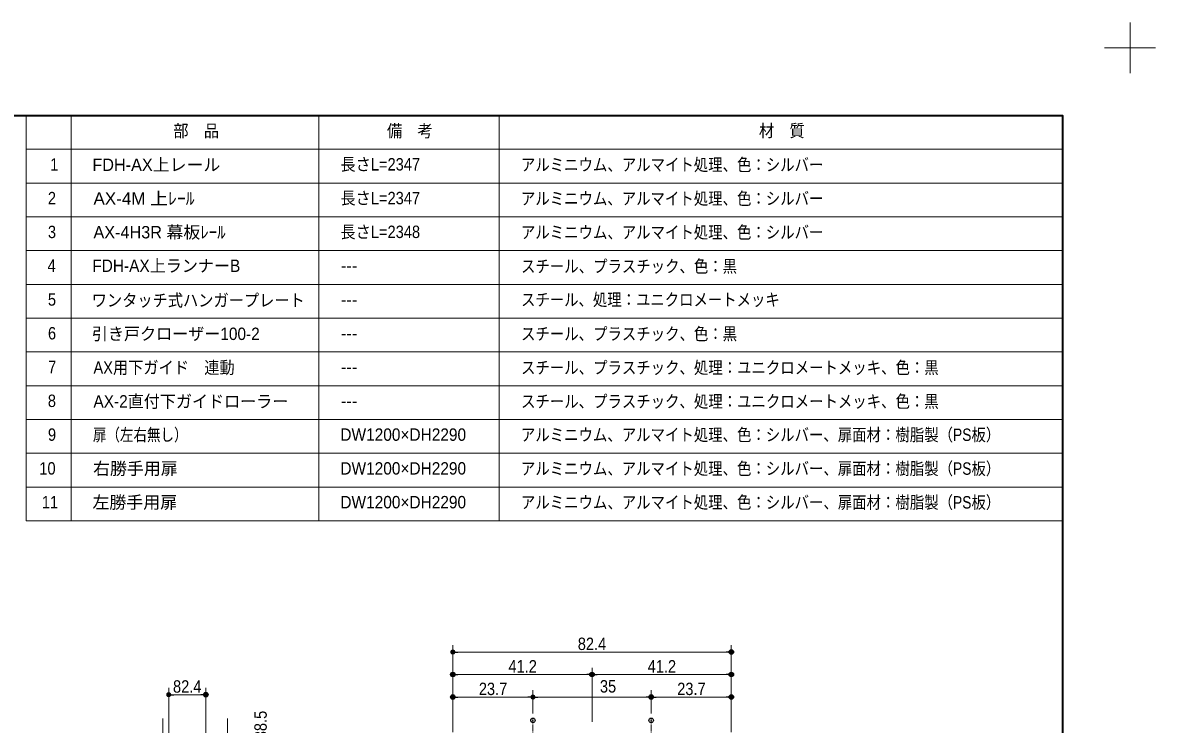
# Model space of a CAD drawing. Units: millimetres, scale not verified. Extents: x -4547 to 4547, y -2284 to 2284.
# Drawn here: x -648 to 1866, y 726 to 2284 of the extents above; entities that cross this region are included whole.
import ezdxf
from ezdxf.enums import TextEntityAlignment as Align

# ---------------------------------------------------------------- set-up
doc = ezdxf.new("R2010")
doc.units = ezdxf.units.MM
doc.header["$LTSCALE"] = 20
doc.header["$PDMODE"] = 32
doc.header["$PDSIZE"] = 10
doc.linetypes.add('USER1', pattern=[9.172222, 5.997222, -1.058333, 1.058333, -1.058333])
for name, color, linetype, lineweight in [('0-0_1図面枠', 7, 'Continuous', 20), ('0-1_3一般', 7, 'Continuous', 15), ('0-2_2寸法-1', 7, 'Continuous', 15), ('0-3_0', 7, 'Continuous', 25), ('0-5_2寸法-2', 7, 'Continuous', 15)]:
    doc.layers.add(name, color=color, linetype=linetype, lineweight=lineweight)
doc.layers.add('0-4_Defpoints', color=7, linetype='Continuous')
doc.styles.add('ＭＳ Ｐゴシック', font='')
doc.styles.get('ＭＳ Ｐゴシック').set_extended_font_data('MS PGothic')

# ---------------------------------------------------------------- blocks, each defined once
blk = doc.blocks.new('グループ')
at = {"layer": '0-0_1図面枠', "lineweight": 15}
for p, q in [((16000, 41550), (16000, 23550)), ((27000, 41550), (27000, 23550)), ((35000, 41550), (35000, 23550)), ((14000, 40050), (60000, 40050)), ((14000, 38550), (60000, 38550)), ((14000, 37050), (60000, 37050)), ((14000, 35550), (60000, 35550)), ((14000, 34050), (60000, 34050)), ((14000, 32550), (60000, 32550)), ((14000, 31050), (60000, 31050)), ((14000, 29550), (60000, 29550)), ((14000, 28050), (60000, 28050)), ((14000, 26550), (60000, 26550)), ((14000, 25050), (60000, 25050))]:
    blk.add_line(p, q, dxfattribs=at)
blk.add_lwpolyline([(14000, 41550), (60000, 41550), (60000, 23550), (14000, 23550)], close=True, dxfattribs=at)
blk = doc.blocks.new('グループ-1')
at = {"layer": '0-0_1図面枠', "lineweight": 15}
for p, q in [((63000, 43425), (63000, 45675)), ((64125, 44550), (61875, 44550))]:
    blk.add_line(p, q, dxfattribs=at)
blk = doc.blocks.new('グループ-3')
at = {"layer": '0-0_1図面枠', "lineweight": 35}
blk.add_lwpolyline([(-60000, 41550), (60000, 41550), (60000, -41550), (-60000, -41550)], close=True, dxfattribs=at)
blk = doc.blocks.new('図面枠')
at = {"layer": '0-0_1図面枠'}
for name in ['グループ-1', 'グループ-3']:
    blk.add_blockref(name, (0, 0), dxfattribs=at)
blk = doc.blocks.new('グループ-7')
at = {"layer": '0-1_3一般', "linetype": 'USER1', "lineweight": 5}
for p, q in [((36497.6, 14694), (36497.6, -3299.9)), ((41747.6, 14694), (41747.6, -3299.9))]:
    blk.add_line(p, q, dxfattribs=at)
blk = doc.blocks.new('グループ-20')
at = {"layer": '0-1_3一般'}
blk.add_blockref('グループ-7', (0, 0), dxfattribs=at)
blk = doc.blocks.new('_Dot')
at = {"layer": '0-3_0'}
blk.add_line((-10, 0), (-20, 0), dxfattribs=at)
for points in [[(0, 0), (-10, 0), (-9.92, 1.25)], [(0, 0), (-9.92, -1.25), (-10, 0)], [(0, 0), (-9.92, 1.25), (-9.69, 2.49)], [(0, 0), (-9.69, -2.49), (-9.92, -1.25)], [(0, 0), (-9.69, 2.49), (-9.3, 3.68)], [(0, 0), (-9.3, -3.68), (-9.69, -2.49)], [(0, 0), (-9.3, 3.68), (-8.76, 4.82)], [(0, 0), (-8.76, -4.82), (-9.3, -3.68)], [(0, 0), (-8.76, 4.82), (-8.09, 5.88)], [(0, 0), (-8.09, -5.88), (-8.76, -4.82)], [(0, 0), (-8.09, 5.88), (-7.29, 6.85)], [(0, 0), (-7.29, -6.85), (-8.09, -5.88)], [(0, 0), (-7.29, 6.85), (-6.37, 7.71)], [(0, 0), (-6.37, -7.71), (-7.29, -6.85)], [(0, 0), (-6.37, 7.71), (-5.36, 8.44)], [(0, 0), (-5.36, -8.44), (-6.37, -7.71)], [(0, 0), (-5.36, 8.44), (-4.26, 9.05)], [(0, 0), (-4.26, -9.05), (-5.36, -8.44)], [(0, 0), (-4.26, 9.05), (-3.09, 9.51)], [(0, 0), (-3.09, -9.51), (-4.26, -9.05)], [(0, 0), (-3.09, 9.51), (-1.87, 9.82)], [(0, 0), (-1.87, -9.82), (-3.09, -9.51)], [(0, 0), (-1.87, 9.82), (-0.63, 9.98)], [(0, 0), (-0.63, -9.98), (-1.87, -9.82)], [(0, 0), (-0.63, 9.98), (0.63, 9.98)], [(0, 0), (0.63, -9.98), (-0.63, -9.98)], [(0, 0), (0.63, 9.98), (1.87, 9.82)], [(0, 0), (1.87, 9.82), (3.09, 9.51)], [(0, 0), (3.09, 9.51), (4.26, 9.05)], [(0, 0), (4.26, 9.05), (5.36, 8.44)], [(0, 0), (5.36, 8.44), (6.37, 7.71)], [(0, 0), (6.37, 7.71), (7.29, 6.85)], [(0, 0), (7.29, 6.85), (8.09, 5.88)], [(0, 0), (8.09, 5.88), (8.76, 4.82)], [(0, 0), (8.76, 4.82), (9.3, 3.68)], [(0, 0), (9.3, 3.68), (9.69, 2.49)], [(0, 0), (9.69, 2.49), (9.92, 1.25)], [(0, 0), (9.92, 1.25), (10, 0)], [(0, 0), (1.87, -9.82), (0.63, -9.98)], [(0, 0), (3.09, -9.51), (1.87, -9.82)], [(0, 0), (4.26, -9.05), (3.09, -9.51)], [(0, 0), (5.36, -8.44), (4.26, -9.05)], [(0, 0), (6.37, -7.71), (5.36, -8.44)], [(0, 0), (7.29, -6.85), (6.37, -7.71)], [(0, 0), (8.09, -5.88), (7.29, -6.85)], [(0, 0), (8.76, -4.82), (8.09, -5.88)], [(0, 0), (9.3, -3.68), (8.76, -4.82)], [(0, 0), (9.69, -2.49), (9.3, -3.68)], [(0, 0), (9.92, -1.25), (9.69, -2.49)], [(0, 0), (10, 0), (9.92, -1.25)]]:
    blk.add_solid(points, dxfattribs=at)
blk = doc.blocks.new('グループ-32')
at = {"layer": '0-1_3一般'}
for p, q in [((20075.5, 13710), (20075.5, 14770)), ((20075.5, -33290), (20075.5, 14770)), ((22935.5, 14770), (22935.5, 13710)), ((22935.5, 14770), (22935.5, -33290))]:
    blk.add_line(p, q, dxfattribs=at)
blk = doc.blocks.new('グループ-35')
at = {"layer": '0-1_3一般'}
blk.add_blockref('グループ-32', (0, 0), dxfattribs=at)

msp = doc.modelspace()

# ---------------------------------------------------------------- linework, layer by layer
at = {"layer": '0-2_2寸法-1'}
for p, q in [((306.5, 851.26), (306.5, 901.26)), ((317.76, 886.26), (913.25, 886.26)), ((924.5, 851.26), (924.5, 901.26)), ((306.5, 801.26), (306.5, 851.26)), ((317.76, 836.26), (604.25, 836.26)), ((615.5, 730.95), (615.5, 851.26)), ((615.5, 730.95), (615.5, 851.26)), ((626.76, 836.26), (913.25, 836.26)), ((924.5, 801.26), (924.5, 851.26)), ((-324.05, 697.5), (-324.05, 806.5)), ((-241.65, 697.5), (-241.65, 806.5)), ((-312.79, 791.5), (-252.9, 791.5)), ((306.5, 708.43), (306.5, 801.26)), ((473, 786.26), (317.76, 786.26)), ((484.25, 749.7), (484.25, 801.26)), ((746.75, 749.7), (746.75, 801.26)), ((758.01, 786.26), (913.25, 786.26)), ((924.5, 708.43), (924.5, 801.26))]:
    msp.add_line(p, q, dxfattribs=at)
at = {"layer": '0-4_Defpoints'}
for p in [(924.5, 886.26), (306.5, 836.26), (615.5, 836.26), (924.5, 836.26), (-241.65, 791.5), (306.5, 786.26), (746.75, 786.26), (924.5, 786.26), (484.25, 734.7), (746.75, 734.7)]:
    msp.add_point(p, dxfattribs=at)
at = {"layer": '0-5_2寸法-2'}
for p, q in [((484.25, 749.7), (484.25, 801.26)), ((495.51, 786.26), (735.5, 786.26)), ((746.75, 749.7), (746.75, 801.26))]:
    msp.add_line(p, q, dxfattribs=at)

# ---------------------------------------------------------------- block references
at = {"layer": '0-0_1図面枠', "xscale": 0.05, "yscale": 0.05}
for name in ['図面枠', 'グループ']:
    msp.add_blockref(name, (-1340.62, 0), dxfattribs=at)
at = {"layer": '0-1_3一般', "xscale": 0.05, "yscale": 0.05}
for name in ['グループ-35', 'グループ-20']:
    msp.add_blockref(name, (-1340.62, 0), dxfattribs=at)
at = {"layer": '0-2_2寸法-1', "xscale": 0.5627563, "yscale": 0.5627563, "rotation": 180}
for p in [(306.5, 886.26), (306.5, 836.26), (615.5, 836.26), (-324.05, 791.5), (306.5, 786.26), (746.75, 786.26)]:
    msp.add_blockref('_Dot', p, dxfattribs=at)
at = {"layer": '0-2_2寸法-1', "xscale": 0.5627563, "yscale": 0.5627563}
for p in [(924.5, 886.26), (615.5, 836.26), (924.5, 836.26), (-241.65, 791.5), (484.25, 786.26), (924.5, 786.26)]:
    msp.add_blockref('_Dot', p, dxfattribs=at)
at = {"layer": '0-5_2寸法-2', "xscale": 0.5627563, "yscale": 0.5627563, "rotation": 180}
msp.add_blockref('_Dot', (484.25, 786.26), dxfattribs=at)
at = {"layer": '0-5_2寸法-2', "xscale": 0.5627563, "yscale": 0.5627563}
msp.add_blockref('_Dot', (746.75, 786.26), dxfattribs=at)

# ---------------------------------------------------------------- texts
at = {"layer": '0-0_1図面枠', "style": 'ＭＳ Ｐゴシック'}
for s, height, width, p in [('材\u3000質', 27.57, 0.9, (985.82, 2021.73)), ('部\u3000品', 27.57, 0.9, (-313.84, 2021.45)), ('備\u3000考', 27.57, 0.9, (160.31, 2021.38)), ('アルミニウム、アルマイト処理、色：シルバー', 27.57, 0.85, (457.65, 1946.24)), ('1', 27.57, 0.9, (-587.14, 1946.96)), ('長さL=2347', 27.57, 0.9, (56.91, 1947.16)), ('アルミニウム、アルマイト処理、色：シルバー', 27.57, 0.85, (457.65, 1871.24)), ('2', 27.57, 0.9, (-592.19, 1872.02)), ('AX-4M 上ﾚｰﾙ', 27.51, 1.05, (-491.06, 1871.22)), ('長さL=2347', 27.57, 0.9, (56.91, 1872.16)), ('長さL=2348', 27.57, 0.9, (56.91, 1797.16)), ('アルミニウム、アルマイト処理、色：シルバー', 27.57, 0.85, (457.65, 1796.24)), ('3', 27.57, 0.9, (-592.19, 1797.02)), ('FDH-AX上ランナーB', 27.51, 0.95, (-493.52, 1721.95)), ('スチール、プラスチック、色：黒', 27.57, 0.85, (457.93, 1720.73)), ('4', 27.57, 0.9, (-592.93, 1722.02)), ('ワンタッチ式ハンガープレート', 27.51, 0.9, (-494.94, 1645.3)), ('スチール、処理：ユニクロメートメッキ', 27.51, 0.85, (457.93, 1646.67)), ('5', 27.57, 0.9, (-592.19, 1647.02)), ('引き戸クローザー100-2', 27.51, 0.95, (-494.66, 1570.81)), ('スチール、プラスチック、色：黒', 27.57, 0.85, (457.93, 1570.73)), ('6', 27.57, 0.9, (-592.04, 1572.02)), ('AX用下ガイド\u3000連動', 27.51, 0.9, (-491.06, 1495.87)), ('スチール、プラスチック、処理：ユニクロメートメッキ、色：黒', 27.57, 0.85, (457.93, 1495.73)), ('7', 27.57, 0.9, (-591.76, 1497.02)), ('8', 27.57, 0.9, (-592.34, 1422.02)), ('AX-2直付下ガイドローラー', 27.51, 0.95, (-491.06, 1420.81)), ('スチール、プラスチック、処理：ユニクロメートメッキ、色：黒', 27.57, 0.85, (457.93, 1420.73)), ('9', 27.57, 0.9, (-592.04, 1347.02)), ('扉（左右無し）', 27.51, 0.8, (-492.35, 1346.67)), ('DW1200×DH2290', 27.57, 0.95, (56.91, 1346.96)), ('アルミニウム、アルマイト処理、色：シルバー、扉面材：樹脂製（PS板）', 27.57, 0.85, (457.65, 1346.6)), ('10', 27.57, 0.9, (-611.22, 1271.96)), ('DW1200×DH2290', 27.57, 0.95, (56.91, 1271.96)), ('アルミニウム、アルマイト処理、色：シルバー、扉面材：樹脂製（PS板）', 27.57, 0.85, (457.65, 1271.6)), ('11', 27.57, 0.9, (-605.59, 1196.96)), ('DW1200×DH2290', 27.57, 0.95, (56.91, 1196.96)), ('アルミニウム、アルマイト処理、色：シルバー、扉面材：樹脂製（PS板）', 27.57, 0.85, (457.65, 1196.6))]:
    msp.add_text(s, height=height, dxfattribs=dict(at, width=width)).set_placement(p, align=Align.BOTTOM_LEFT)
for s, height, p in [('FDH-AX上レール', 27.51, (-493.52, 1946.22)), ('AX-4H3R 幕板ﾚｰﾙ', 27.51, (-491.06, 1796.45)), ('---', 27.57, (58.36, 1722.02)), ('---', 27.57, (58.36, 1647.02)), ('---', 27.57, (58.36, 1572.02)), ('---', 27.57, (58.36, 1497.02)), ('---', 27.57, (58.36, 1422.02)), ('右勝手用扉', 27.57, (-492.07, 1271.6)), ('左勝手用扉', 27.57, (-493.36, 1196.6))]:
    msp.add_text(s, height=height, dxfattribs=at).set_placement(p, align=Align.BOTTOM_LEFT)
at = {"layer": '0-2_2寸法-1', "style": 'ＭＳ Ｐゴシック', "width": 0.9}
for s, p in [('82.4', (583.8, 882.38)), ('41.2', (429.89, 832.45)), ('41.2', (738.89, 832.45)), ('82.4', (-314.55, 787.71)), ('23.7', (364.19, 782.38)), ('23.7', (804.44, 782.38))]:
    msp.add_text(s, height=27.57, dxfattribs=at).set_placement(p, align=Align.BOTTOM_LEFT)
at = {"layer": '0-5_2寸法-2', "style": 'ＭＳ Ｐゴシック', "width": 0.9}
msp.add_text('35', height=27.57, dxfattribs=at).set_placement((632.93, 788.03), align=Align.BOTTOM_LEFT)
msp.add_text('38.5', height=27.57, rotation=90, dxfattribs=at).set_placement((-98.21, 692.59), align=Align.BOTTOM_LEFT)

doc.saveas('drawing.dxf')
